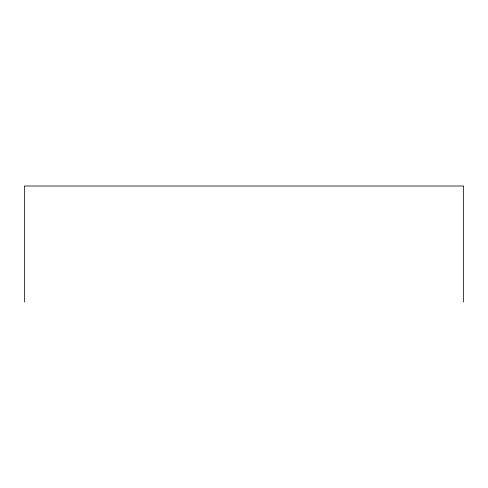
<?xml version="1.0" encoding="UTF-8"?>
<svg xmlns="http://www.w3.org/2000/svg" width="488" height="488" viewBox="0 0 488 488"><rect width="100%" height="100%" fill="white"/><g stroke="black" fill="none" stroke-linecap="round" stroke-linejoin="round"><path stroke-width="0.73" d="M463.6 301.987L463.6 186.013L24.4 186.013L24.4 301.987"/></g></svg>
